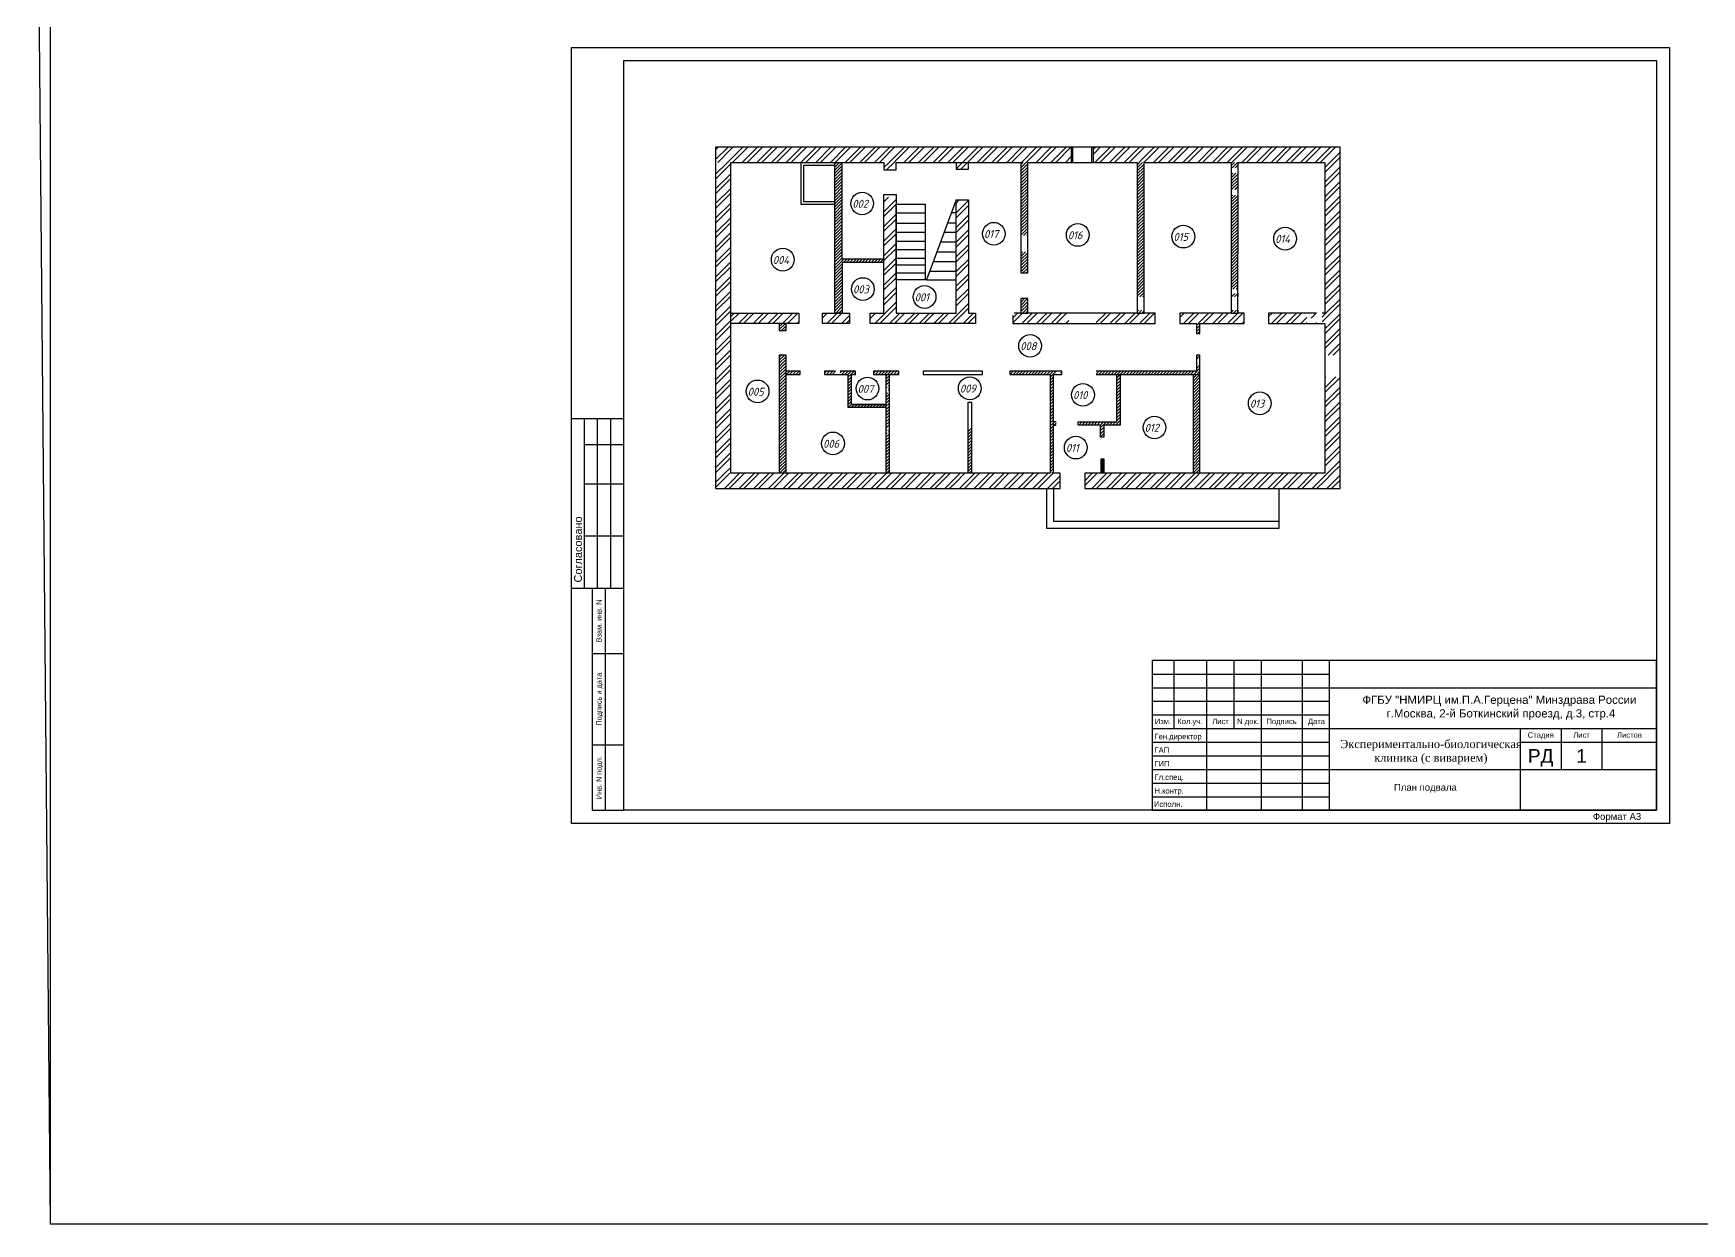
# Model space of a CAD drawing. Header units: millimetres. Extents: x -285783 to 224003, y -270247 to -22062.
# Drawn here: x -285783 to -224601, y -270247 to -226564 of the extents above; entities that cross this region are included whole.
import ezdxf
from ezdxf.enums import TextEntityAlignment as Align

# ---------------------------------------------------------------- set-up
doc = ezdxf.new("R2010")
doc.units = ezdxf.units.MM
for name, color, linetype, lineweight in [('12 текст рамки', 7, 'Continuous', 30), ('13 рамка', 7, 'Continuous', 30), ('крыльцо', 7, 'Continuous', 25), ('стены нар', 7, 'Continuous', 30), ('штриховки', 86, 'Continuous', 20)]:
    doc.layers.add(name, color=color, linetype=linetype, lineweight=lineweight)
doc.layers.add('перегородки', color=7, linetype='Continuous')
doc.styles.add('РАМКА', font='arial.ttf')
doc.styles.add('стиль1', font='')
doc.styles.add('ТЕКСТ', font='arial.ttf', dxfattribs={"oblique": 10, "height": 150})
doc.styles.get('стиль1').set_extended_font_data('GOST Common', italic=True)

msp = doc.modelspace()

# ---------------------------------------------------------------- hatches: boundary and pattern name
at = {"layer": 'штриховки', "true_color": 0xc7c8ca}
h = msp.add_hatch(color=9, dxfattribs=at)
h.dxf.hatch_style = 1
h.paths.add_polyline_path([(-246512, -242189), (-246632, -242189), (-246632, -242709), (-246512, -242709)])

# ---------------------------------------------------------------- linework, layer by layer
at = {"layer": '13 рамка'}
for p, q in [((-266046, -240696), (-264129, -240696)), ((-265567, -246928), (-265567, -240696)), ((-265088, -246928), (-265088, -240696)), ((-264608, -246928), (-264608, -240696)), ((-265567, -241654), (-264129, -241654)), ((-265567, -243093), (-264129, -243093)), ((-265567, -245010), (-264129, -245010)), ((-266046, -246928), (-264129, -246928)), ((-265279, -255077), (-265279, -246928)), ((-264800, -255077), (-264800, -246928)), ((-265279, -249325), (-264129, -249325)), ((-244757, -249577), (-244757, -255077)), ((-226257, -249577), (-244757, -249577)), ((-243957, -249577), (-243957, -252077)), ((-242757, -249577), (-242757, -255077)), ((-241757, -249577), (-241757, -252077)), ((-240757, -249577), (-240757, -255077)), ((-239257, -249577), (-239257, -255077)), ((-238257, -249577), (-238257, -255077)), ((-226257, -255077), (-226257, -249577)), ((-244757, -250077), (-238257, -250077)), ((-244757, -250577), (-226257, -250577)), ((-244757, -251077), (-238257, -251077)), ((-244757, -251577), (-238257, -251577)), ((-265279, -252680), (-264129, -252680)), ((-244757, -252077), (-226257, -252077)), ((-244757, -252577), (-238257, -252577)), ((-231257, -252077), (-231257, -255077)), ((-231257, -252577), (-226257, -252577)), ((-229757, -252077), (-229757, -253577)), ((-228257, -252077), (-228257, -253577)), ((-244757, -253077), (-238257, -253077)), ((-244757, -253077), (-238257, -253077)), ((-244757, -253577), (-226257, -253577)), ((-244757, -254077), (-238257, -254077)), ((-244757, -254077), (-238257, -254077)), ((-265279, -255077), (-264129, -255077)), ((-244757, -254577), (-238257, -254577)), ((-244757, -254577), (-238257, -254577)), ((-244757, -255077), (-226257, -255077)), ((-244757, -255077), (-226257, -255077)), ((-244757, -255077), (-226257, -255077))]:
    msp.add_line(p, q, dxfattribs=at)
for points in [[(-266046, -227081), (-225778, -227081), (-225778, -255557), (-266046, -255557)], [(-264129, -227560), (-226257, -227560), (-226257, -255077), (-264129, -255077)]]:
    msp.add_lwpolyline(points, close=True, dxfattribs=at)
at = {"layer": 'крыльцо', "color": 1}
for p, q in [((-285783, -203948), (-285162, -270247)), ((-285162, -206426), (-285162, -270247)), ((-285162, -270247), (-43836, -270247))]:
    msp.add_line(p, q, dxfattribs=at)
at = {"layer": 'крыльцо', "color": 7}
for p, q in [((-254141, -235614), (-254141, -232839)), ((-254141, -232839), (-253081, -232839)), ((-253081, -232839), (-253081, -235614)), ((-251941, -232679), (-253034, -235614)), ((-253081, -233168), (-254141, -233168)), ((-254141, -233168), (-254141, -233529)), ((-254141, -233529), (-253081, -233529)), ((-253081, -233529), (-253081, -233879)), ((-251941, -233530), (-252258, -233530)), ((-251941, -233153), (-252118, -233153)), ((-251941, -233530), (-251941, -233153)), ((-251941, -233872), (-251941, -233530)), ((-253081, -233879), (-254141, -233879)), ((-254141, -233879), (-254141, -234189)), ((-254141, -234189), (-253081, -234189)), ((-253081, -234189), (-253081, -234505)), ((-251941, -234231), (-252519, -234231)), ((-251941, -233872), (-252385, -233872)), ((-251941, -234231), (-251941, -233872)), ((-251941, -234594), (-251941, -234231)), ((-253081, -234505), (-254141, -234505)), ((-254141, -234505), (-254141, -234815)), ((-254141, -234815), (-253081, -234815)), ((-253081, -234815), (-253081, -235141)), ((-251941, -234594), (-252654, -234594)), ((-251941, -234950), (-251941, -234594)), ((-253081, -235070), (-254141, -235070)), ((-254141, -235141), (-254141, -235353)), ((-254141, -235353), (-253081, -235353)), ((-252920, -235309), (-253034, -235614)), ((-251941, -235309), (-252920, -235309)), ((-251941, -234950), (-252786, -234950)), ((-251941, -235309), (-251941, -234950)), ((-251941, -235614), (-251941, -235309)), ((-253034, -235614), (-254141, -235614)), ((-253034, -235614), (-251941, -235614)), ((-250971, -239079), (-250971, -238959)), ((-249965, -239079), (-249965, -238959))]:
    msp.add_line(p, q, dxfattribs=at)
for centre in [(-255387, -232808), (-250558, -233920), (-247480, -233963), (-243608, -234024), (-239877, -234099), (-258301, -234870), (-255362, -235948), (-253099, -236239), (-249228, -238032), (-255192, -239600), (-251441, -239591), (-259223, -239705), (-247290, -239830), (-240805, -240143), (-244666, -241029), (-256458, -241614), (-247554, -241767)]:
    msp.add_circle(centre, 417, dxfattribs=at)
at = {"layer": 'перегородки', "lineweight": 30}
for p, q in [((-260201, -231299), (-254591, -231299)), ((-257621, -232849), (-257621, -231299)), ((-257621, -231299), (-256391, -231299)), ((-257521, -232749), (-257521, -231399)), ((-257521, -231399), (-256391, -231399)), ((-256391, -236829), (-256391, -231299)), ((-256121, -234849), (-256121, -231299)), ((-256391, -232849), (-257621, -232849)), ((-256391, -232749), (-257521, -232749)), ((-254591, -234849), (-256121, -234849)), ((-254591, -234969), (-256121, -234969)), ((-256121, -234969), (-256121, -236829)), ((-260201, -236829), (-257706, -236829)), ((-257706, -237209), (-260201, -237209)), ((-258426, -237209), (-258426, -237469)), ((-258176, -237469), (-258176, -237209)), ((-257706, -236829), (-257706, -237209)), ((-256846, -237209), (-256846, -236829)), ((-256846, -236829), (-255856, -236829)), ((-255856, -237209), (-256846, -237209)), ((-256121, -236829), (-256391, -236829)), ((-255856, -236829), (-255856, -237209)), ((-258426, -237469), (-258176, -237469)), ((-258176, -238369), (-258426, -238369)), ((-258426, -238369), (-258426, -242709)), ((-258176, -238959), (-258176, -238369)), ((-243001, -238379), (-243121, -238379)), ((-243121, -238379), (-243121, -238747)), ((-243001, -238766), (-243001, -238379)), ((-257667, -238959), (-258176, -238959)), ((-258176, -242709), (-258176, -239079)), ((-258176, -239079), (-257667, -239079)), ((-257667, -239079), (-257667, -238959)), ((-256360, -238959), (-256767, -238959)), ((-256767, -238959), (-256767, -239079)), ((-256767, -239079), (-255896, -239079)), ((-255626, -238959), (-256200, -238959)), ((-255896, -240299), (-255896, -239079)), ((-255776, -240179), (-255776, -239079)), ((-255776, -239079), (-255626, -239079)), ((-255626, -239079), (-255626, -238959)), ((-254976, -238959), (-254976, -239079)), ((-254047, -238959), (-254976, -238959)), ((-254976, -239079), (-254047, -239079)), ((-254047, -239079), (-254047, -238959)), ((-243121, -238959), (-246809, -238959)), ((-246809, -239079), (-243251, -239079)), ((-243251, -239079), (-243251, -242709)), ((-243121, -238737), (-243121, -238959)), ((-243001, -242709), (-243001, -238737)), ((-254516, -240299), (-255896, -240299)), ((-255776, -240179), (-254516, -240179)), ((-254516, -240179), (-255776, -240179)), ((-251496, -242709), (-251496, -240103)), ((-251496, -240103), (-251376, -240103)), ((-251376, -240103), (-251376, -242709))]:
    msp.add_line(p, q, dxfattribs=at)
at = {"layer": 'стены нар'}
for p, q in [((-237861, -230739), (-260761, -230739)), ((-260761, -230739), (-260761, -243269)), ((-247709, -231299), (-247709, -230739)), ((-247659, -231299), (-247659, -230739)), ((-246959, -231299), (-246959, -230739)), ((-246909, -231299), (-246909, -230739)), ((-237861, -239169), (-237861, -230739)), ((-260201, -242709), (-260201, -231299)), ((-254591, -231299), (-254591, -231574)), ((-254591, -231574), (-254141, -231574)), ((-254141, -231574), (-254141, -231299)), ((-254141, -231299), (-249566, -231299)), ((-251941, -231299), (-251941, -231549)), ((-251941, -231549), (-251491, -231549)), ((-251491, -231549), (-251491, -231299)), ((-249566, -231299), (-249566, -234640)), ((-249316, -234615), (-249316, -231299)), ((-249316, -231299), (-245301, -231299)), ((-245301, -231299), (-245301, -236773)), ((-245051, -236829), (-245051, -231299)), ((-245051, -231299), (-241851, -231299)), ((-241851, -231299), (-241851, -231699)), ((-241851, -231699), (-241851, -232499)), ((-241601, -231839), (-241601, -231299)), ((-241601, -231299), (-238421, -231299)), ((-241601, -232624), (-241601, -231699)), ((-238421, -231299), (-238421, -236829)), ((-254591, -236829), (-254591, -232474)), ((-254591, -232474), (-254141, -232474)), ((-254141, -232474), (-254141, -236829)), ((-251941, -236829), (-251941, -232679)), ((-251941, -232679), (-251491, -232679)), ((-251491, -232679), (-251491, -236829)), ((-241851, -232499), (-241851, -236803)), ((-241608, -236829), (-241601, -232499)), ((-249566, -234577), (-249566, -235349)), ((-249316, -235349), (-249316, -234577)), ((-249566, -235349), (-249316, -235349)), ((-241851, -236114), (-241851, -236229)), ((-241601, -236229), (-241601, -236114)), ((-249316, -236299), (-249566, -236299)), ((-249566, -236299), (-249566, -236829)), ((-249316, -236829), (-249316, -236299)), ((-245301, -236729), (-245301, -236829)), ((-245051, -236829), (-245051, -236729)), ((-241851, -236729), (-241851, -236829)), ((-241601, -236829), (-241601, -236729)), ((-255096, -237209), (-255096, -236829)), ((-255096, -236829), (-254591, -236829)), ((-251226, -237209), (-255096, -237209)), ((-254141, -236829), (-251941, -236829)), ((-251491, -236829), (-251226, -236829)), ((-251226, -236829), (-251226, -237209)), ((-249866, -236919), (-249866, -237209)), ((-249866, -237209), (-246658, -237209)), ((-249566, -236829), (-249814, -236829)), ((-249566, -236829), (-249316, -236829)), ((-246809, -236829), (-249316, -236829)), ((-245301, -236829), (-246809, -236829)), ((-246809, -237209), (-244641, -237209)), ((-245301, -236829), (-245051, -236829)), ((-244641, -236829), (-245051, -236829)), ((-244641, -237209), (-244641, -236829)), ((-241851, -236829), (-243741, -236829)), ((-243741, -236829), (-243741, -237209)), ((-243741, -237209), (-243121, -237209)), ((-243121, -237209), (-243121, -237579)), ((-243001, -237579), (-243001, -237209)), ((-243001, -237209), (-241381, -237209)), ((-241851, -236829), (-241601, -236829)), ((-241381, -236829), (-241601, -236829)), ((-241381, -237209), (-241381, -236829)), ((-238721, -236829), (-240481, -236829)), ((-240481, -236829), (-240481, -237209)), ((-240481, -237209), (-238421, -237209)), ((-238921, -237209), (-238721, -237209)), ((-238421, -236829), (-238521, -236829)), ((-238521, -237209), (-238421, -237209)), ((-238421, -237209), (-238421, -239169)), ((-243121, -237579), (-243001, -237579)), ((-258176, -239079), (-258176, -238959)), ((-254516, -239079), (-254516, -242709)), ((-254396, -239079), (-254396, -242709)), ((-250971, -238959), (-253147, -238959)), ((-253147, -238959), (-253147, -239079)), ((-253147, -239079), (-250971, -239079)), ((-250971, -238959), (-251123, -238959)), ((-251123, -239079), (-250971, -239079)), ((-248071, -238959), (-249971, -238959)), ((-249971, -239079), (-248492, -239079)), ((-248492, -239079), (-248492, -242709)), ((-248372, -242709), (-248372, -239079)), ((-248372, -239079), (-248113, -239079)), ((-248071, -238959), (-248113, -238959)), ((-248113, -239079), (-248071, -239079)), ((-248071, -239079), (-248071, -238959)), ((-246776, -239079), (-245196, -239079)), ((-246051, -240819), (-246051, -239079)), ((-245931, -239079), (-245931, -240939)), ((-243251, -239079), (-243001, -239079)), ((-243001, -239184), (-243001, -238934)), ((-238421, -239169), (-238421, -242709)), ((-237861, -243269), (-237861, -239169)), ((-254396, -239679), (-254396, -239579)), ((-254391, -239674), (-254391, -239584)), ((-243001, -240234), (-243001, -239984)), ((-248272, -240819), (-248372, -240819)), ((-248372, -240939), (-248272, -240939)), ((-247461, -240939), (-247461, -240819)), ((-247461, -240819), (-246051, -240819)), ((-246642, -240939), (-247461, -240939)), ((-246642, -241389), (-246642, -240939)), ((-245931, -240939), (-246522, -240939)), ((-246522, -240939), (-246522, -241389)), ((-254396, -241209), (-254396, -241109)), ((-254391, -241204), (-254391, -241114)), ((-246522, -241389), (-246642, -241389)), ((-246512, -242189), (-246632, -242189)), ((-246632, -242189), (-246632, -242709)), ((-246512, -242709), (-246512, -242189)), ((-248492, -242709), (-260201, -242709)), ((-248121, -242709), (-248372, -242709)), ((-248121, -243269), (-248121, -242709)), ((-238421, -242709), (-247221, -242709)), ((-247221, -242709), (-247221, -243269)), ((-260761, -243269), (-248121, -243269)), ((-248622, -243269), (-248622, -244719)), ((-248372, -243269), (-248372, -244469)), ((-247221, -243269), (-237861, -243269)), ((-240096, -244469), (-240096, -243269)), ((-248622, -244719), (-240096, -244719)), ((-248372, -244469), (-240096, -244469)), ((-240096, -244719), (-240096, -244469))]:
    msp.add_line(p, q, dxfattribs=at)
at = {"layer": 'штриховки', "color": 18, "lineweight": 15, "true_color": 0x000000}
for p, q in [((-260761, -231197), (-260304, -230739)), ((-260761, -230838), (-260663, -230739)), ((-260684, -231299), (-260201, -230817)), ((-260325, -231299), (-260201, -231176)), ((-260201, -231176), (-259765, -230739)), ((-260201, -230817), (-260124, -230739)), ((-260145, -231299), (-259585, -230739)), ((-259786, -231299), (-259226, -230739)), ((-259606, -231299), (-259046, -230739)), ((-259247, -231299), (-258687, -230739)), ((-259068, -231299), (-258508, -230739)), ((-258708, -231299), (-258148, -230739)), ((-258529, -231299), (-257969, -230739)), ((-258170, -231299), (-257610, -230739)), ((-257990, -231299), (-257430, -230739)), ((-257631, -231299), (-257071, -230739)), ((-257451, -231299), (-256891, -230739)), ((-257092, -231299), (-256532, -230739)), ((-256912, -231299), (-256352, -230739)), ((-256553, -231299), (-255993, -230739)), ((-256373, -231299), (-255813, -230739)), ((-256014, -231299), (-255454, -230739)), ((-255835, -231299), (-255275, -230739)), ((-255475, -231299), (-254915, -230739)), ((-255296, -231299), (-254736, -230739)), ((-254937, -231299), (-254377, -230739)), ((-254757, -231299), (-254197, -230739)), ((-254398, -231299), (-254141, -231043)), ((-254218, -231299), (-254141, -231223)), ((-254141, -231043), (-253838, -230739)), ((-254141, -231223), (-253658, -230739)), ((-253859, -231299), (-253299, -230739)), ((-253679, -231299), (-253119, -230739)), ((-253320, -231299), (-252760, -230739)), ((-253141, -231299), (-252581, -230739)), ((-252781, -231299), (-252221, -230739)), ((-252602, -231299), (-252042, -230739)), ((-252243, -231299), (-251941, -230998)), ((-252063, -231299), (-251941, -231178)), ((-251941, -230998), (-251683, -230739)), ((-251941, -231178), (-251503, -230739)), ((-251704, -231299), (-251144, -230739)), ((-251524, -231299), (-250964, -230739)), ((-251165, -231299), (-250605, -230739)), ((-250985, -231299), (-250425, -230739)), ((-250626, -231299), (-250066, -230739)), ((-250447, -231299), (-249887, -230739)), ((-250087, -231299), (-249527, -230739)), ((-249908, -231299), (-249348, -230739)), ((-249549, -231299), (-248989, -230739)), ((-249369, -231299), (-248809, -230739)), ((-249010, -231299), (-248450, -230739)), ((-248830, -231299), (-248270, -230739)), ((-248471, -231299), (-247911, -230739)), ((-248291, -231299), (-247731, -230739)), ((-247932, -231299), (-247709, -231076)), ((-247752, -231299), (-247709, -231256)), ((-246909, -230815), (-246833, -230739)), ((-246909, -230995), (-246654, -230739)), ((-246854, -231299), (-246294, -230739)), ((-246675, -231299), (-246115, -230739)), ((-246316, -231299), (-245756, -230739)), ((-246136, -231299), (-245576, -230739)), ((-245777, -231299), (-245217, -230739)), ((-245597, -231299), (-245037, -230739)), ((-245238, -231299), (-244678, -230739)), ((-245058, -231299), (-244498, -230739)), ((-244699, -231299), (-244139, -230739)), ((-244520, -231299), (-243960, -230739)), ((-244160, -231299), (-243600, -230739)), ((-243981, -231299), (-243421, -230739)), ((-243622, -231299), (-243062, -230739)), ((-243442, -231299), (-242882, -230739)), ((-243083, -231299), (-242523, -230739)), ((-242903, -231299), (-242343, -230739)), ((-242544, -231299), (-241984, -230739)), ((-242364, -231299), (-241804, -230739)), ((-242005, -231299), (-241445, -230739)), ((-241825, -231299), (-241265, -230739)), ((-241466, -231299), (-240906, -230739)), ((-241287, -231299), (-240727, -230739)), ((-240927, -231299), (-240367, -230739)), ((-240748, -231299), (-240188, -230739)), ((-240389, -231299), (-239829, -230739)), ((-240209, -231299), (-239649, -230739)), ((-239850, -231299), (-239290, -230739)), ((-239670, -231299), (-239110, -230739)), ((-239311, -231299), (-238751, -230739)), ((-239131, -231299), (-238571, -230739)), ((-238772, -231299), (-238421, -230949)), ((-238593, -231299), (-238421, -231128)), ((-238421, -230949), (-238212, -230739)), ((-238421, -231128), (-238033, -230739)), ((-238233, -231299), (-237861, -230927)), ((-238054, -231299), (-237861, -231107)), ((-260761, -231736), (-260325, -231299)), ((-260761, -231916), (-260201, -231356)), ((-260761, -232275), (-260201, -231715)), ((-254591, -231493), (-254398, -231299)), ((-254493, -231574), (-254218, -231299)), ((-251941, -231537), (-251704, -231299)), ((-251774, -231549), (-251524, -231299)), ((-238421, -231487), (-238233, -231299)), ((-238421, -231667), (-238054, -231299)), ((-238421, -232026), (-237861, -231466)), ((-238421, -232206), (-237861, -231646)), ((-260761, -232454), (-260201, -231894)), ((-260761, -232814), (-260201, -232254)), ((-260761, -232993), (-260201, -232433)), ((-238421, -232565), (-237861, -232005)), ((-238421, -232745), (-237861, -232185)), ((-260761, -233352), (-260201, -232792)), ((-260761, -233532), (-260201, -232972)), ((-254591, -232750), (-254416, -232574)), ((-254591, -233109), (-254141, -232659)), ((-254591, -233289), (-254141, -232839)), ((-251941, -232794), (-251827, -232679)), ((-251941, -233153), (-251491, -232703)), ((-251941, -233333), (-251491, -232883)), ((-238421, -233104), (-237861, -232544)), ((-238421, -233283), (-237861, -232723)), ((-238421, -233643), (-237861, -233083)), ((-260761, -233891), (-260201, -233331)), ((-260761, -234071), (-260201, -233511)), ((-254591, -233648), (-254141, -233198)), ((-254591, -233828), (-254141, -233378)), ((-251941, -233692), (-251491, -233242)), ((-251941, -233872), (-251491, -233422)), ((-238421, -233822), (-237861, -233262)), ((-238421, -234182), (-237861, -233622)), ((-260761, -234430), (-260201, -233870)), ((-260761, -234610), (-260201, -234050)), ((-254591, -234187), (-254141, -233737)), ((-254591, -234367), (-254141, -233917)), ((-254591, -234726), (-254141, -234276)), ((-251941, -234231), (-251491, -233781)), ((-251941, -234411), (-251491, -233961)), ((-251941, -234770), (-251491, -234320)), ((-238421, -234361), (-237861, -233801)), ((-238421, -234720), (-237861, -234160)), ((-260761, -234969), (-260201, -234409)), ((-260761, -235149), (-260201, -234589)), ((-254591, -234905), (-254141, -234455)), ((-254591, -235265), (-254141, -234815)), ((-251941, -234950), (-251491, -234500)), ((-251941, -235309), (-251491, -234859)), ((-238421, -234900), (-237861, -234340)), ((-238421, -235259), (-237861, -234699)), ((-238421, -235439), (-237861, -234879)), ((-260761, -235508), (-260201, -234948)), ((-260761, -235687), (-260201, -235127)), ((-260761, -236047), (-260201, -235487)), ((-254591, -235444), (-254141, -234994)), ((-254591, -235803), (-254141, -235353)), ((-254591, -235983), (-254141, -235533)), ((-251941, -235488), (-251491, -235038)), ((-251941, -235848), (-251491, -235398)), ((-238421, -235798), (-237861, -235238)), ((-238421, -235978), (-237861, -235418)), ((-260761, -236226), (-260201, -235666)), ((-260761, -236585), (-260201, -236025)), ((-254591, -236342), (-254141, -235892)), ((-254591, -236522), (-254141, -236072)), ((-251941, -236027), (-251491, -235577)), ((-251941, -236386), (-251491, -235936)), ((-251941, -236566), (-251491, -236116)), ((-238421, -236337), (-237861, -235777)), ((-238421, -236516), (-237861, -235956)), ((-260761, -236765), (-260201, -236205)), ((-260761, -237124), (-260201, -236564)), ((-260667, -237209), (-260201, -236744)), ((-254920, -237209), (-254141, -236431)), ((-254740, -237209), (-254141, -236611)), ((-251941, -236925), (-251491, -236475)), ((-251941, -237105), (-251491, -236655)), ((-238421, -236876), (-237861, -236316)), ((-238421, -237055), (-237861, -236495)), ((-260761, -237663), (-260308, -237209)), ((-260761, -237304), (-260667, -237209)), ((-260761, -237843), (-260201, -237283)), ((-260308, -237209), (-260201, -237103)), ((-260201, -236950), (-260081, -236829)), ((-260201, -237129), (-259901, -236829)), ((-259922, -237209), (-259542, -236829)), ((-259743, -237209), (-259363, -236829)), ((-259383, -237209), (-259003, -236829)), ((-259204, -237209), (-258824, -236829)), ((-258845, -237209), (-258465, -236829)), ((-258665, -237209), (-258285, -236829)), ((-258306, -237209), (-257926, -236829)), ((-258126, -237209), (-257746, -236829)), ((-257767, -237209), (-257706, -237149)), ((-256846, -237007), (-256669, -236829)), ((-256689, -237209), (-256309, -236829)), ((-256510, -237209), (-256130, -236829)), ((-256150, -237209), (-255856, -236915)), ((-255971, -237209), (-255856, -237095)), ((-255096, -236847), (-255079, -236829)), ((-255096, -237027), (-254899, -236829)), ((-254381, -237209), (-254141, -236970)), ((-254201, -237209), (-254141, -237150)), ((-254141, -236970), (-254001, -236829)), ((-254141, -237150), (-253821, -236829)), ((-253842, -237209), (-253462, -236829)), ((-253662, -237209), (-253282, -236829)), ((-253303, -237209), (-252923, -236829)), ((-253124, -237209), (-252744, -236829)), ((-252764, -237209), (-252384, -236829)), ((-252585, -237209), (-252205, -236829)), ((-252226, -237209), (-251941, -236925)), ((-252046, -237209), (-251941, -237105)), ((-251687, -237209), (-251307, -236829)), ((-251507, -237209), (-251226, -236929)), ((-249866, -237005), (-249690, -236829)), ((-249866, -237185), (-249511, -236829)), ((-249532, -237209), (-249152, -236829)), ((-249352, -237209), (-248972, -236829)), ((-248993, -237209), (-248613, -236829)), ((-248813, -237209), (-248433, -236829)), ((-248454, -237209), (-248074, -236829)), ((-248274, -237209), (-247894, -236829)), ((-247915, -237209), (-247809, -237103)), ((-246809, -237181), (-246457, -236829)), ((-246658, -237209), (-246278, -236829)), ((-246299, -237209), (-245919, -236829)), ((-246119, -237209), (-245739, -236829)), ((-245760, -237209), (-245380, -236829)), ((-245580, -237209), (-245200, -236829)), ((-245221, -237209), (-244841, -236829)), ((-245041, -237209), (-244661, -236829)), ((-244682, -237209), (-244641, -237169)), ((-243741, -236987), (-243584, -236829)), ((-243605, -237209), (-243225, -236829)), ((-243425, -237209), (-243045, -236829)), ((-243066, -237209), (-242686, -236829)), ((-242886, -237209), (-242506, -236829)), ((-242527, -237209), (-242147, -236829)), ((-242347, -237209), (-241967, -236829)), ((-241988, -237209), (-241608, -236829)), ((-241809, -237209), (-241429, -236829)), ((-241449, -237209), (-241381, -237142)), ((-240481, -236960), (-240351, -236829)), ((-240372, -237209), (-239992, -236829)), ((-240192, -237209), (-239812, -236829)), ((-239833, -237209), (-239453, -236829)), ((-239653, -237209), (-239273, -236829)), ((-239294, -237209), (-239081, -236997)), ((-239114, -237209), (-239081, -237176)), ((-238921, -236837), (-238914, -236829)), ((-238921, -237016), (-238734, -236829)), ((-238755, -237209), (-238721, -237176)), ((-238521, -236976), (-238421, -236876)), ((-238521, -237155), (-238421, -237055)), ((-238421, -237414), (-238216, -237209)), ((-238421, -237594), (-238037, -237209)), ((-238216, -237209), (-237861, -236854)), ((-238037, -237209), (-237861, -237034)), ((-260761, -238202), (-260201, -237642)), ((-260761, -238381), (-260201, -237821)), ((-238421, -237953), (-237861, -237393)), ((-238421, -238133), (-237861, -237573)), ((-238299, -238369), (-237861, -237932)), ((-260761, -238741), (-260201, -238181)), ((-260761, -238920), (-260201, -238360)), ((-238119, -238369), (-237861, -238112)), ((-260761, -239279), (-260201, -238719)), ((-260761, -239459), (-260201, -238899)), ((-238421, -239570), (-238021, -239169)), ((-238421, -239210), (-238380, -239169)), ((-238421, -239749), (-237861, -239189)), ((-260761, -239818), (-260201, -239258)), ((-260761, -239998), (-260201, -239438)), ((-260761, -240357), (-260201, -239797)), ((-238421, -240108), (-237861, -239548)), ((-238421, -240288), (-237861, -239728)), ((-260761, -240537), (-260201, -239977)), ((-260761, -240896), (-260201, -240336)), ((-238421, -240647), (-237861, -240087)), ((-238421, -240827), (-237861, -240267)), ((-260761, -241075), (-260201, -240515)), ((-260761, -241435), (-260201, -240875)), ((-260761, -241614), (-260201, -241054)), ((-238421, -241186), (-237861, -240626)), ((-238421, -241366), (-237861, -240806)), ((-260761, -241973), (-260201, -241413)), ((-260761, -242153), (-260201, -241593)), ((-238421, -241725), (-237861, -241165)), ((-238421, -241905), (-237861, -241345)), ((-260761, -242512), (-260201, -241952)), ((-260761, -242692), (-260201, -242132)), ((-238421, -242264), (-237861, -241704)), ((-238421, -242443), (-237861, -241883)), ((-238328, -242709), (-237861, -242243)), ((-260761, -243051), (-260420, -242709)), ((-260761, -243231), (-260240, -242709)), ((-260420, -242709), (-260201, -242491)), ((-260201, -243030), (-259881, -242709)), ((-260201, -243210), (-259701, -242709)), ((-259902, -243269), (-259342, -242709)), ((-259722, -243269), (-259162, -242709)), ((-259363, -243269), (-258803, -242709)), ((-259184, -243269), (-258624, -242709)), ((-258824, -243269), (-258264, -242709)), ((-258645, -243269), (-258085, -242709)), ((-258286, -243269), (-257726, -242709)), ((-258106, -243269), (-257546, -242709)), ((-257747, -243269), (-257187, -242709)), ((-257567, -243269), (-257007, -242709)), ((-257208, -243269), (-256648, -242709)), ((-257028, -243269), (-256468, -242709)), ((-256669, -243269), (-256109, -242709)), ((-256490, -243269), (-255930, -242709)), ((-256130, -243269), (-255570, -242709)), ((-255951, -243269), (-255391, -242709)), ((-255592, -243269), (-255032, -242709)), ((-255412, -243269), (-254852, -242709)), ((-255053, -243269), (-254493, -242709)), ((-254873, -243269), (-254313, -242709)), ((-254141, -242897), (-253954, -242709)), ((-254141, -243077), (-253774, -242709)), ((-253975, -243269), (-253415, -242709)), ((-253795, -243269), (-253235, -242709)), ((-253436, -243269), (-252876, -242709)), ((-253257, -243269), (-252697, -242709)), ((-252897, -243269), (-252337, -242709)), ((-252718, -243269), (-252158, -242709)), ((-252359, -243269), (-251941, -242852)), ((-251941, -242852), (-251799, -242709)), ((-251941, -243032), (-251619, -242709)), ((-251820, -243269), (-251260, -242709)), ((-251640, -243269), (-251080, -242709)), ((-251281, -243269), (-250721, -242709)), ((-251101, -243269), (-250541, -242709)), ((-250742, -243269), (-250182, -242709)), ((-250563, -243269), (-250003, -242709)), ((-250203, -243269), (-249643, -242709)), ((-250024, -243269), (-249464, -242709)), ((-249665, -243269), (-249105, -242709)), ((-249485, -243269), (-248925, -242709)), ((-249126, -243269), (-248566, -242709)), ((-248946, -243269), (-248386, -242709)), ((-248587, -243269), (-248121, -242804)), ((-247221, -242982), (-246949, -242709)), ((-247221, -243161), (-246770, -242709)), ((-246970, -243269), (-246410, -242709)), ((-246791, -243269), (-246231, -242709)), ((-246432, -243269), (-245872, -242709)), ((-246252, -243269), (-245692, -242709)), ((-245893, -243269), (-245333, -242709)), ((-245713, -243269), (-245153, -242709)), ((-245354, -243269), (-244794, -242709)), ((-245174, -243269), (-244614, -242709)), ((-244815, -243269), (-244255, -242709)), ((-244636, -243269), (-244076, -242709)), ((-244276, -243269), (-243716, -242709)), ((-244097, -243269), (-243537, -242709)), ((-243738, -243269), (-243178, -242709)), ((-243558, -243269), (-242998, -242709)), ((-243199, -243269), (-242639, -242709)), ((-243019, -243269), (-242459, -242709)), ((-242660, -243269), (-242100, -242709)), ((-242480, -243269), (-241920, -242709)), ((-242121, -243269), (-241561, -242709)), ((-241942, -243269), (-241382, -242709)), ((-241582, -243269), (-241022, -242709)), ((-241403, -243269), (-240843, -242709)), ((-241044, -243269), (-240484, -242709)), ((-240864, -243269), (-240304, -242709)), ((-240505, -243269), (-239945, -242709)), ((-240325, -243269), (-239765, -242709)), ((-239966, -243269), (-239406, -242709)), ((-239786, -243269), (-239226, -242709)), ((-239427, -243269), (-238867, -242709)), ((-239247, -243269), (-238687, -242709)), ((-238888, -243269), (-238421, -242803)), ((-238421, -242803), (-238328, -242709)), ((-238421, -242982), (-238149, -242709)), ((-238349, -243269), (-237861, -242781)), ((-238149, -242709), (-237861, -242422)), ((-260441, -243269), (-260201, -243030)), ((-260261, -243269), (-260201, -243210)), ((-254514, -243269), (-254141, -242897)), ((-254334, -243269), (-254141, -243077)), ((-252179, -243269), (-251941, -243032)), ((-248407, -243269), (-248121, -242983)), ((-238709, -243269), (-238421, -242982)), ((-238170, -243269), (-237861, -242961))]:
    msp.add_line(p, q, dxfattribs=at)
at = {"layer": 'штриховки', "color": 251, "lineweight": 5, "true_color": 0x636466}
for p, q in [((-256391, -231362), (-256329, -231299)), ((-256391, -231474), (-256216, -231299)), ((-256391, -231587), (-256379, -231574)), ((-256391, -231699), (-256267, -231574)), ((-256391, -231811), (-256155, -231574)), ((-256391, -231923), (-256121, -231653)), ((-256391, -232036), (-256121, -231766)), ((-256391, -232148), (-256121, -231878)), ((-256379, -231574), (-256121, -231317)), ((-256267, -231574), (-256121, -231429)), ((-256155, -231574), (-256121, -231541)), ((-249566, -231385), (-249481, -231299)), ((-249566, -231497), (-249369, -231299)), ((-249566, -231609), (-249316, -231359)), ((-249566, -231721), (-249316, -231471)), ((-249566, -231834), (-249316, -231584)), ((-249566, -231946), (-249316, -231696)), ((-249566, -232058), (-249316, -231808)), ((-245301, -231385), (-245216, -231299)), ((-245301, -231498), (-245103, -231299)), ((-245301, -231610), (-245051, -231360)), ((-245301, -231722), (-245051, -231472)), ((-245301, -231834), (-245051, -231584)), ((-245301, -231947), (-245051, -231697)), ((-245301, -232059), (-245051, -231809)), ((-241851, -231303), (-241848, -231299)), ((-241851, -231415), (-241736, -231299)), ((-241851, -231752), (-241799, -231699)), ((-241851, -231864), (-241687, -231699)), ((-241851, -231976), (-241601, -231726)), ((-241851, -232089), (-241601, -231839)), ((-241823, -231499), (-241623, -231299)), ((-241711, -231499), (-241601, -231390)), ((-256391, -232260), (-256121, -231990)), ((-256391, -232372), (-256121, -232102)), ((-256391, -232485), (-256121, -232215)), ((-256369, -232574), (-256121, -232327)), ((-256257, -232574), (-256121, -232439)), ((-249566, -232170), (-249316, -231920)), ((-249566, -232283), (-249316, -232033)), ((-249566, -232395), (-249316, -232145)), ((-249566, -232507), (-249316, -232257)), ((-249566, -232619), (-249316, -232369)), ((-249566, -232732), (-249316, -232482)), ((-245301, -232171), (-245051, -231921)), ((-245301, -232283), (-245051, -232033)), ((-245301, -232396), (-245051, -232146)), ((-245301, -232508), (-245051, -232258)), ((-245301, -232620), (-245051, -232370)), ((-245301, -232732), (-245051, -232482)), ((-241851, -232201), (-241601, -231951)), ((-241838, -232299), (-241601, -232063)), ((-241725, -232299), (-241601, -232175)), ((-241711, -232299), (-241601, -232190)), ((-241613, -232299), (-241601, -232288)), ((-256391, -232597), (-256369, -232574)), ((-256391, -232709), (-256257, -232574)), ((-256391, -232822), (-256144, -232574)), ((-256391, -232934), (-256121, -232664)), ((-256391, -233046), (-256121, -232776)), ((-256391, -233158), (-256121, -232888)), ((-256391, -233271), (-256121, -233001)), ((-256144, -232574), (-256121, -232552)), ((-249566, -232844), (-249316, -232594)), ((-249566, -232956), (-249316, -232706)), ((-249566, -233068), (-249316, -232818)), ((-249566, -233181), (-249316, -232931)), ((-249566, -233293), (-249316, -233043)), ((-245301, -232845), (-245051, -232595)), ((-245301, -232957), (-245051, -232707)), ((-245301, -233069), (-245051, -232819)), ((-245301, -233181), (-245051, -232931)), ((-245301, -233294), (-245051, -233044)), ((-241851, -232538), (-241813, -232499)), ((-241851, -232650), (-241701, -232499)), ((-241851, -232552), (-241799, -232499)), ((-241851, -232762), (-241601, -232512)), ((-241851, -232874), (-241601, -232624)), ((-241851, -232987), (-241601, -232737)), ((-241851, -233099), (-241601, -232849)), ((-241851, -233211), (-241601, -232961)), ((-241851, -233323), (-241601, -233073)), ((-256391, -233383), (-256121, -233113)), ((-256391, -233495), (-256121, -233225)), ((-256391, -233607), (-256121, -233337)), ((-256391, -233720), (-256121, -233450)), ((-256391, -233832), (-256121, -233562)), ((-256391, -233944), (-256121, -233674)), ((-249566, -233405), (-249316, -233155)), ((-249566, -233517), (-249316, -233267)), ((-249566, -233630), (-249316, -233380)), ((-249566, -233742), (-249316, -233492)), ((-249566, -233854), (-249316, -233604)), ((-245301, -233406), (-245051, -233156)), ((-245301, -233518), (-245051, -233268)), ((-245301, -233630), (-245051, -233380)), ((-245301, -233743), (-245051, -233493)), ((-245301, -233855), (-245051, -233605)), ((-241851, -233436), (-241601, -233186)), ((-241851, -233548), (-241601, -233298)), ((-241851, -233660), (-241601, -233410)), ((-241851, -233772), (-241601, -233522)), ((-241851, -233885), (-241601, -233635)), ((-256391, -234056), (-256121, -233786)), ((-256391, -234169), (-256121, -233899)), ((-256391, -234281), (-256121, -234011)), ((-256391, -234393), (-256121, -234123)), ((-256391, -234505), (-256121, -234235)), ((-249566, -233966), (-249316, -233716)), ((-249465, -233977), (-249316, -233829)), ((-249353, -233977), (-249316, -233941)), ((-245301, -233967), (-245051, -233717)), ((-245301, -234079), (-245051, -233829)), ((-245301, -234192), (-245051, -233942)), ((-245301, -234304), (-245051, -234054)), ((-245301, -234416), (-245051, -234166)), ((-245301, -234528), (-245051, -234278)), ((-241851, -233997), (-241601, -233747)), ((-241851, -234109), (-241601, -233859)), ((-241851, -234221), (-241601, -233971)), ((-241851, -234334), (-241601, -234084)), ((-241851, -234446), (-241601, -234196)), ((-241851, -234558), (-241601, -234308)), ((-256391, -234618), (-256121, -234348)), ((-256391, -234730), (-256121, -234460)), ((-256391, -234842), (-256121, -234572)), ((-256391, -234954), (-256121, -234684)), ((-256391, -235067), (-256121, -234797)), ((-256391, -235179), (-256062, -234849)), ((-256070, -234969), (-255950, -234849)), ((-255957, -234969), (-255837, -234849)), ((-255845, -234969), (-255725, -234849)), ((-255733, -234969), (-255613, -234849)), ((-255621, -234969), (-255501, -234849)), ((-255508, -234969), (-255388, -234849)), ((-255396, -234969), (-255276, -234849)), ((-255284, -234969), (-255164, -234849)), ((-255172, -234969), (-255052, -234849)), ((-255059, -234969), (-254939, -234849)), ((-254947, -234969), (-254827, -234849)), ((-254835, -234969), (-254715, -234849)), ((-254723, -234969), (-254603, -234849)), ((-249566, -234640), (-249504, -234577)), ((-249566, -234752), (-249392, -234577)), ((-249566, -234865), (-249316, -234615)), ((-249566, -234977), (-249316, -234727)), ((-249566, -235089), (-249316, -234839)), ((-245301, -234641), (-245051, -234391)), ((-245301, -234753), (-245051, -234503)), ((-245301, -234865), (-245051, -234615)), ((-245301, -234977), (-245051, -234727)), ((-245301, -235090), (-245051, -234840)), ((-241851, -234670), (-241601, -234420)), ((-241851, -234783), (-241601, -234533)), ((-241851, -234895), (-241601, -234645)), ((-241851, -235007), (-241601, -234757)), ((-241851, -235119), (-241601, -234869)), ((-256391, -235291), (-256121, -235021)), ((-256391, -235403), (-256121, -235133)), ((-256391, -235516), (-256121, -235246)), ((-256391, -235628), (-256121, -235358)), ((-256391, -235740), (-256121, -235470)), ((-254610, -234969), (-254591, -234950)), ((-249566, -235201), (-249316, -234951)), ((-249566, -235314), (-249316, -235064)), ((-249490, -235349), (-249316, -235176)), ((-249378, -235349), (-249316, -235288)), ((-245301, -235202), (-245051, -234952)), ((-245301, -235314), (-245051, -235064)), ((-245301, -235426), (-245051, -235176)), ((-245301, -235539), (-245051, -235289)), ((-245301, -235651), (-245051, -235401)), ((-245301, -235763), (-245051, -235513)), ((-241851, -235232), (-241601, -234982)), ((-241851, -235344), (-241601, -235094)), ((-241851, -235456), (-241601, -235206)), ((-241851, -235569), (-241601, -235319)), ((-241851, -235681), (-241601, -235431)), ((-241851, -235793), (-241601, -235543)), ((-256391, -235852), (-256121, -235582)), ((-256391, -235965), (-256121, -235695)), ((-256391, -236077), (-256121, -235807)), ((-256391, -236189), (-256121, -235919)), ((-256391, -236301), (-256121, -236031)), ((-256391, -236414), (-256121, -236144)), ((-245301, -235875), (-245051, -235625)), ((-245301, -235988), (-245051, -235738)), ((-245301, -236100), (-245051, -235850)), ((-245301, -236212), (-245051, -235962)), ((-245206, -236229), (-245051, -236074)), ((-241851, -235905), (-241601, -235655)), ((-241851, -236130), (-241836, -236114)), ((-241839, -236229), (-241724, -236114)), ((-241788, -235954), (-241601, -235768)), ((-241727, -236229), (-241611, -236114)), ((-241676, -235954), (-241601, -235880)), ((-256391, -236526), (-256121, -236256)), ((-256391, -236638), (-256121, -236368)), ((-256391, -236750), (-256121, -236480)), ((-256358, -236829), (-256121, -236593)), ((-256246, -236829), (-256121, -236705)), ((-249566, -236324), (-249542, -236299)), ((-249566, -236436), (-249430, -236299)), ((-249566, -236548), (-249318, -236299)), ((-249566, -236661), (-249316, -236411)), ((-249566, -236773), (-249316, -236523)), ((-249511, -236829), (-249316, -236635)), ((-249398, -236829), (-249316, -236747)), ((-245301, -236773), (-245257, -236729)), ((-245245, -236829), (-245145, -236729)), ((-245133, -236829), (-245051, -236748)), ((-245094, -236229), (-245051, -236187)), ((-241851, -236803), (-241778, -236729)), ((-241765, -236829), (-241665, -236729)), ((-241614, -236229), (-241601, -236217)), ((-258426, -237214), (-258422, -237209)), ((-258426, -237326), (-258310, -237209)), ((-258426, -237438), (-258197, -237209)), ((-258345, -237469), (-258176, -237301)), ((-243121, -237288), (-243043, -237209)), ((-243121, -237400), (-243001, -237280)), ((-241653, -236829), (-241601, -236778)), ((-258233, -237469), (-258176, -237413)), ((-243121, -237512), (-243001, -237392)), ((-243077, -237579), (-243001, -237504)), ((-258426, -238449), (-258347, -238369)), ((-258426, -238561), (-258235, -238369)), ((-258426, -238673), (-258176, -238423)), ((-258426, -238785), (-258176, -238535)), ((-243121, -238410), (-243091, -238379)), ((-243121, -238522), (-243001, -238402)), ((-243024, -238537), (-243001, -238515)), ((-258426, -238898), (-258176, -238648)), ((-258426, -239010), (-258176, -238760)), ((-258426, -239122), (-258176, -238872)), ((-258426, -239234), (-258176, -238984)), ((-258426, -239347), (-258176, -239097)), ((-258426, -239459), (-258176, -239209)), ((-258176, -238984), (-258151, -238959)), ((-258159, -239079), (-258039, -238959)), ((-258047, -239079), (-257927, -238959)), ((-257935, -239079), (-257815, -238959)), ((-257822, -239079), (-257702, -238959)), ((-257710, -239079), (-257667, -239036)), ((-256767, -239034), (-256692, -238959)), ((-256700, -239079), (-256580, -238959)), ((-256588, -239079), (-256468, -238959)), ((-256475, -239079), (-256360, -238964)), ((-256363, -239079), (-256360, -239076)), ((-256200, -239028), (-256131, -238959)), ((-256139, -239079), (-256019, -238959)), ((-256026, -239079), (-255906, -238959)), ((-255914, -239079), (-255794, -238959)), ((-255896, -239174), (-255802, -239079)), ((-255896, -239286), (-255776, -239166)), ((-255802, -239079), (-255682, -238959)), ((-255690, -239079), (-255626, -239016)), ((-254976, -239040), (-254896, -238959)), ((-254904, -239079), (-254784, -238959)), ((-254792, -239079), (-254672, -238959)), ((-254679, -239079), (-254559, -238959)), ((-254567, -239079), (-254447, -238959)), ((-254516, -239141), (-254455, -239079)), ((-254516, -239253), (-254396, -239133)), ((-254455, -239079), (-254335, -238959)), ((-254343, -239079), (-254223, -238959)), ((-254230, -239079), (-254141, -238991)), ((-254141, -238991), (-254110, -238959)), ((-254118, -239079), (-254047, -239008)), ((-249965, -239079), (-249845, -238959)), ((-249852, -239079), (-249732, -238959)), ((-249740, -239079), (-249620, -238959)), ((-249628, -239079), (-249508, -238959)), ((-249516, -239079), (-249396, -238959)), ((-249403, -239079), (-249283, -238959)), ((-249291, -239079), (-249171, -238959)), ((-249179, -239079), (-249059, -238959)), ((-249067, -239079), (-248947, -238959)), ((-248954, -239079), (-248834, -238959)), ((-248842, -239079), (-248722, -238959)), ((-248730, -239079), (-248610, -238959)), ((-248618, -239079), (-248498, -238959)), ((-248505, -239079), (-248385, -238959)), ((-248492, -239178), (-248273, -238959)), ((-248492, -239290), (-248372, -239170)), ((-248281, -239079), (-248272, -239070)), ((-248113, -239024), (-248071, -238982)), ((-246809, -239067), (-246702, -238959)), ((-246709, -239079), (-246589, -238959)), ((-246597, -239079), (-246477, -238959)), ((-246485, -239079), (-246365, -238959)), ((-246373, -239079), (-246253, -238959)), ((-246260, -239079), (-246140, -238959)), ((-246148, -239079), (-246028, -238959)), ((-246051, -239095), (-246036, -239079)), ((-246051, -239207), (-245931, -239087)), ((-246051, -239319), (-245931, -239199)), ((-246036, -239079), (-245916, -238959)), ((-245924, -239079), (-245804, -238959)), ((-245811, -239079), (-245691, -238959)), ((-245699, -239079), (-245579, -238959)), ((-245587, -239079), (-245467, -238959)), ((-245475, -239079), (-245355, -238959)), ((-245362, -239079), (-245242, -238959)), ((-245250, -239079), (-245130, -238959)), ((-245138, -239079), (-245018, -238959)), ((-245026, -239079), (-244906, -238959)), ((-244913, -239079), (-244793, -238959)), ((-244801, -239079), (-244681, -238959)), ((-244689, -239079), (-244569, -238959)), ((-244577, -239079), (-244457, -238959)), ((-244464, -239079), (-244344, -238959)), ((-244352, -239079), (-244232, -238959)), ((-244240, -239079), (-244120, -238959)), ((-244128, -239079), (-244008, -238959)), ((-244015, -239079), (-243895, -238959)), ((-243903, -239079), (-243783, -238959)), ((-243791, -239079), (-243671, -238959)), ((-243679, -239079), (-243559, -238959)), ((-243566, -239079), (-243446, -238959)), ((-243454, -239079), (-243334, -238959)), ((-243342, -239079), (-243222, -238959)), ((-243251, -239101), (-243230, -239079)), ((-243251, -239214), (-243117, -239079)), ((-243251, -239326), (-243005, -239079)), ((-243251, -239438), (-243001, -239188)), ((-243230, -239079), (-243001, -238851)), ((-243121, -238747), (-243112, -238737)), ((-243121, -238859), (-243001, -238739)), ((-243117, -239079), (-243001, -238964)), ((-243005, -239079), (-243001, -239076)), ((-258426, -239571), (-258176, -239321)), ((-258426, -239683), (-258176, -239433)), ((-258426, -239796), (-258176, -239546)), ((-258426, -239908), (-258176, -239658)), ((-258426, -240020), (-258176, -239770)), ((-255896, -239398), (-255776, -239278)), ((-255896, -239511), (-255890, -239504)), ((-255896, -239623), (-255778, -239504)), ((-255896, -239735), (-255776, -239615)), ((-255896, -239847), (-255776, -239727)), ((-255890, -239504), (-255776, -239391)), ((-255778, -239504), (-255776, -239503)), ((-254516, -239366), (-254396, -239246)), ((-254516, -239478), (-254396, -239358)), ((-254516, -239590), (-254471, -239545)), ((-254516, -239815), (-254456, -239754)), ((-254516, -239927), (-254396, -239807)), ((-254431, -239504), (-254396, -239470)), ((-248492, -239403), (-248372, -239283)), ((-248492, -239515), (-248372, -239395)), ((-248492, -239627), (-248372, -239507)), ((-248492, -239739), (-248372, -239619)), ((-248492, -239852), (-248372, -239732)), ((-246051, -239432), (-245931, -239312)), ((-246051, -239544), (-245931, -239424)), ((-246051, -239656), (-245931, -239536)), ((-246051, -239769), (-245931, -239649)), ((-246051, -239881), (-245931, -239761)), ((-243251, -239550), (-243001, -239300)), ((-243251, -239663), (-243001, -239413)), ((-243251, -239775), (-243001, -239525)), ((-243251, -239887), (-243001, -239637)), ((-243251, -239999), (-243001, -239749)), ((-258426, -240132), (-258176, -239882)), ((-258426, -240245), (-258176, -239995)), ((-258426, -240357), (-258176, -240107)), ((-258426, -240469), (-258176, -240219)), ((-258426, -240581), (-258176, -240331)), ((-258426, -240694), (-258176, -240444)), ((-255896, -239960), (-255784, -239847)), ((-255896, -240072), (-255776, -239952)), ((-255896, -240184), (-255776, -240064)), ((-255896, -240296), (-255776, -240176)), ((-255787, -240299), (-255667, -240179)), ((-255675, -240299), (-255555, -240179)), ((-255563, -240299), (-255443, -240179)), ((-255450, -240299), (-255330, -240179)), ((-255338, -240299), (-255218, -240179)), ((-255226, -240299), (-255106, -240179)), ((-255114, -240299), (-254994, -240179)), ((-255001, -240299), (-254881, -240179)), ((-254889, -240299), (-254769, -240179)), ((-254777, -240299), (-254657, -240179)), ((-254665, -240299), (-254545, -240179)), ((-254552, -240299), (-254516, -240264)), ((-254516, -240039), (-254396, -239919)), ((-254516, -240151), (-254396, -240031)), ((-254516, -240264), (-254396, -240144)), ((-254516, -240376), (-254396, -240256)), ((-254516, -240488), (-254396, -240368)), ((-248492, -239964), (-248372, -239844)), ((-248492, -240076), (-248372, -239956)), ((-248492, -240188), (-248372, -240068)), ((-248492, -240301), (-248372, -240181)), ((-248492, -240413), (-248372, -240293)), ((-248492, -240525), (-248372, -240405)), ((-246051, -239993), (-245931, -239873)), ((-246051, -240105), (-245931, -239985)), ((-246051, -240218), (-245931, -240098)), ((-246051, -240330), (-245931, -240210)), ((-246051, -240442), (-245931, -240322)), ((-246051, -240554), (-245931, -240434)), ((-243251, -240112), (-243001, -239862)), ((-243251, -240224), (-243001, -239974)), ((-243251, -240336), (-243001, -240086)), ((-243251, -240448), (-243001, -240198)), ((-243251, -240561), (-243001, -240311)), ((-243251, -240673), (-243001, -240423)), ((-258426, -240806), (-258176, -240556)), ((-258426, -240918), (-258176, -240668)), ((-258426, -241030), (-258176, -240780)), ((-258426, -241143), (-258176, -240893)), ((-258426, -241255), (-258176, -241005)), ((-254516, -240600), (-254396, -240480)), ((-254516, -240713), (-254396, -240593)), ((-254516, -240825), (-254396, -240705)), ((-254516, -240937), (-254396, -240817)), ((-254516, -241049), (-254396, -240929)), ((-248492, -240637), (-248372, -240517)), ((-248492, -240750), (-248372, -240630)), ((-248492, -240862), (-248372, -240742)), ((-248492, -240974), (-248372, -240854)), ((-248492, -241086), (-248372, -240966)), ((-248372, -240854), (-248337, -240819)), ((-248345, -240939), (-248272, -240866)), ((-247461, -240842), (-247439, -240819)), ((-247447, -240939), (-247327, -240819)), ((-247335, -240939), (-247215, -240819)), ((-247222, -240939), (-247102, -240819)), ((-247110, -240939), (-246990, -240819)), ((-246998, -240939), (-246878, -240819)), ((-246886, -240939), (-246766, -240819)), ((-246773, -240939), (-246653, -240819)), ((-246661, -240939), (-246541, -240819)), ((-246642, -241032), (-246429, -240819)), ((-246642, -241145), (-246522, -241025)), ((-246437, -240939), (-246317, -240819)), ((-246324, -240939), (-246204, -240819)), ((-246212, -240939), (-246092, -240819)), ((-246100, -240939), (-245931, -240771)), ((-246051, -240667), (-246049, -240664)), ((-246051, -240779), (-245937, -240664)), ((-246049, -240664), (-245931, -240547)), ((-245988, -240939), (-245931, -240883)), ((-245937, -240664), (-245931, -240659)), ((-243251, -240785), (-243001, -240535)), ((-243251, -240897), (-243001, -240647)), ((-243251, -241010), (-243001, -240760)), ((-243251, -241122), (-243001, -240872)), ((-243251, -241234), (-243001, -240984)), ((-258426, -241367), (-258176, -241117)), ((-258426, -241479), (-258176, -241229)), ((-258426, -241592), (-258176, -241342)), ((-258426, -241704), (-258176, -241454)), ((-258426, -241816), (-258176, -241566)), ((-254516, -241162), (-254471, -241117)), ((-254516, -241274), (-254471, -241229)), ((-254516, -241386), (-254415, -241284)), ((-254516, -241498), (-254396, -241378)), ((-254516, -241611), (-254396, -241491)), ((-254516, -241723), (-254396, -241603)), ((-251496, -241172), (-251403, -241079)), ((-251496, -241285), (-251376, -241165)), ((-251496, -241397), (-251376, -241277)), ((-251496, -241509), (-251376, -241389)), ((-251496, -241621), (-251376, -241501)), ((-251496, -241734), (-251376, -241614)), ((-248492, -241199), (-248372, -241079)), ((-248492, -241311), (-248372, -241191)), ((-248492, -241423), (-248372, -241303)), ((-248492, -241535), (-248372, -241415)), ((-248492, -241648), (-248372, -241528)), ((-248492, -241760), (-248372, -241640)), ((-246642, -241257), (-246522, -241137)), ((-246642, -241369), (-246522, -241249)), ((-246550, -241389), (-246522, -241361)), ((-243251, -241346), (-243001, -241096)), ((-243251, -241459), (-243001, -241209)), ((-243251, -241571), (-243001, -241321)), ((-243251, -241683), (-243001, -241433)), ((-243251, -241795), (-243001, -241545)), ((-243251, -241908), (-243001, -241658)), ((-258426, -241928), (-258176, -241678)), ((-258426, -242041), (-258176, -241791)), ((-258426, -242153), (-258176, -241903)), ((-258426, -242265), (-258176, -242015)), ((-258426, -242377), (-258176, -242127)), ((-258426, -242490), (-258176, -242240)), ((-254516, -241835), (-254396, -241715)), ((-254516, -241947), (-254396, -241827)), ((-254516, -242060), (-254396, -241940)), ((-254516, -242172), (-254396, -242052)), ((-254516, -242284), (-254396, -242164)), ((-254516, -242396), (-254396, -242276)), ((-251496, -241846), (-251376, -241726)), ((-251496, -241958), (-251376, -241838)), ((-251496, -242070), (-251376, -241950)), ((-251496, -242183), (-251376, -242063)), ((-251496, -242295), (-251376, -242175)), ((-248492, -241872), (-248372, -241752)), ((-248492, -241984), (-248372, -241864)), ((-248492, -242097), (-248372, -241977)), ((-248492, -242209), (-248372, -242089)), ((-248492, -242321), (-248372, -242201)), ((-243251, -242020), (-243001, -241770)), ((-243251, -242132), (-243001, -241882)), ((-243251, -242244), (-243001, -241994)), ((-243251, -242357), (-243001, -242107)), ((-243251, -242469), (-243001, -242219)), ((-258426, -242602), (-258176, -242352)), ((-258422, -242709), (-258176, -242464)), ((-258309, -242709), (-258176, -242576)), ((-258197, -242709), (-258176, -242689)), ((-254516, -242509), (-254396, -242389)), ((-254516, -242621), (-254396, -242501)), ((-254493, -242709), (-254396, -242613)), ((-251496, -242407), (-251376, -242287)), ((-251496, -242519), (-251376, -242399)), ((-251496, -242632), (-251376, -242512)), ((-251462, -242709), (-251376, -242624)), ((-248492, -242433), (-248372, -242313)), ((-248492, -242546), (-248372, -242426)), ((-248492, -242658), (-248372, -242538)), ((-248431, -242709), (-248372, -242650)), ((-243251, -242581), (-243001, -242331)), ((-243251, -242693), (-243001, -242443)), ((-243155, -242709), (-243001, -242556)), ((-243043, -242709), (-243001, -242668))]:
    msp.add_line(p, q, dxfattribs=at)

# ---------------------------------------------------------------- texts
at = {"layer": '12 текст рамки', "lineweight": 15, "style": 'ТЕКСТ'}
msp.add_text('Согласовано', height=287.63, rotation=90, dxfattribs=at).set_placement((-265807, -246717), align=Align.MIDDLE_LEFT)
for s, p in [('Взам. инв. N', (-265040, -248126)), ('Подпись и дата', (-265040, -251002)), ('Инв. N подл.', (-265040, -253879))]:
    msp.add_text(s, height=191.75, rotation=90, dxfattribs=at).set_placement(p, align=Align.MIDDLE_CENTER)
at = {"layer": '12 текст рамки', "style": 'ТЕКСТ'}
for s, p in [('РД', (-230503, -253331)), ('1', (-229004, -253331))]:
    msp.add_text(s, height=500, dxfattribs=at).set_placement(p, align=Align.CENTER)
msp.add_text('Формат А3', height=250, dxfattribs=at).set_placement((-228590, -255304), align=Align.MIDDLE_LEFT)
at = {"layer": '12 текст рамки', "insert": (-232020, -251315), "char_height": 300, "attachment_point": 5, "style": 'РАМКА'}
msp.add_mtext_dynamic_manual_height_columns('ФГБУ "НМИРЦ им.П.А.Герцена" Минздрава России\\P г.Москва, 2-й Боткинский проезд, д.3, стр.4 ', width=12195.52, gutter_width=1250, heights=[0], dxfattribs=at)
at = {"layer": '12 текст рамки', "width": 7000, "attachment_point": 5, "style": 'РАМКА'}
for s, insert, char_height in [('{\\fTimes New Roman|b0|i0|c204|p18;Экспериментально-биологическая клиника (с виварием)}', (-234530, -252943), 300), ('План подвала', (-234730, -254271), 250)]:
    msp.add_mtext(s, dxfattribs=dict(at, insert=insert, char_height=char_height))
at = {"layer": '13 рамка', "style": 'ТЕКСТ'}
for s, p in [('Изм.', (-244356, -251914)), ('Кол.уч.', (-243371, -251914)), ('Лист', (-242246, -251914)), ('N док.', (-241237, -251914)), ('Подпись', (-240008, -251914)), ('Дата', (-238727, -251914)), ('Стадия', (-230503, -252414)), ('Лист', (-229005, -252414)), ('Листов', (-227248, -252414))]:
    msp.add_text(s, height=200, dxfattribs=at).set_placement(p, align=Align.CENTER)
for s, p in [('Ген.директор', (-244667, -252468)), ('ГАП', (-244667, -252968)), ('ГИП', (-244667, -253468)), ('Гл.спец.', (-244667, -253962)), ('Н.контр.', (-244667, -254462)), (' Исполн.', (-244764, -254952))]:
    msp.add_text(s, height=200, dxfattribs=at).set_placement(p)
at = {"layer": 'крыльцо', "color": 7, "char_height": 293.4, "attachment_point": 1, "style": 'стиль1'}
for s, insert in [('{\\fGOST Common|b1|i1|c204|p34;002}', (-255749, -232672)), ('{\\fGOST Common|b1|i1|c204|p34;017}', (-250921, -233784)), ('{\\fGOST Common|b1|i1|c204|p34;016}', (-247843, -233827)), ('{\\fGOST Common|b1|i1|c204|p34;015}', (-243971, -233888)), ('{\\fGOST Common|b1|i1|c204|p34;014}', (-240239, -233963)), ('{\\fGOST Common|b1|i1|c204|p34;004}', (-258663, -234735)), ('{\\fGOST Common|b1|i1|c204|p34;003}', (-255724, -235812)), ('{\\fGOST Common|b1|i1|c204|p34;001}', (-253462, -236103)), ('{\\fGOST Common|b1|i1|c204|p34;008}', (-249590, -237896)), ('{\\fGOST Common|b1|i1|c204|p34;005}', (-259585, -239570)), ('{\\fGOST Common|b1|i1|c204|p34;007}', (-255554, -239464)), ('{\\fGOST Common|b1|i1|c204|p34;009}', (-251804, -239455)), ('{\\fGOST Common|b1|i1|c204|p34;010}', (-247653, -239694)), ('\\pxt5;{\\fGOST Common|b1|i1|c204|p34;013}', (-241167, -240007)), ('{\\fGOST Common|b1|i1|c204|p34;012}', (-245029, -240893)), ('{\\fGOST Common|b1|i1|c204|p34;006}', (-256820, -241478)), ('{\\fGOST Common|b1|i1|c204|p34;011}', (-247916, -241631))]:
    msp.add_mtext_dynamic_manual_height_columns(s, width=1600.6, gutter_width=1467, heights=[0], dxfattribs=dict(at, insert=insert))

doc.saveas('drawing.dxf')
